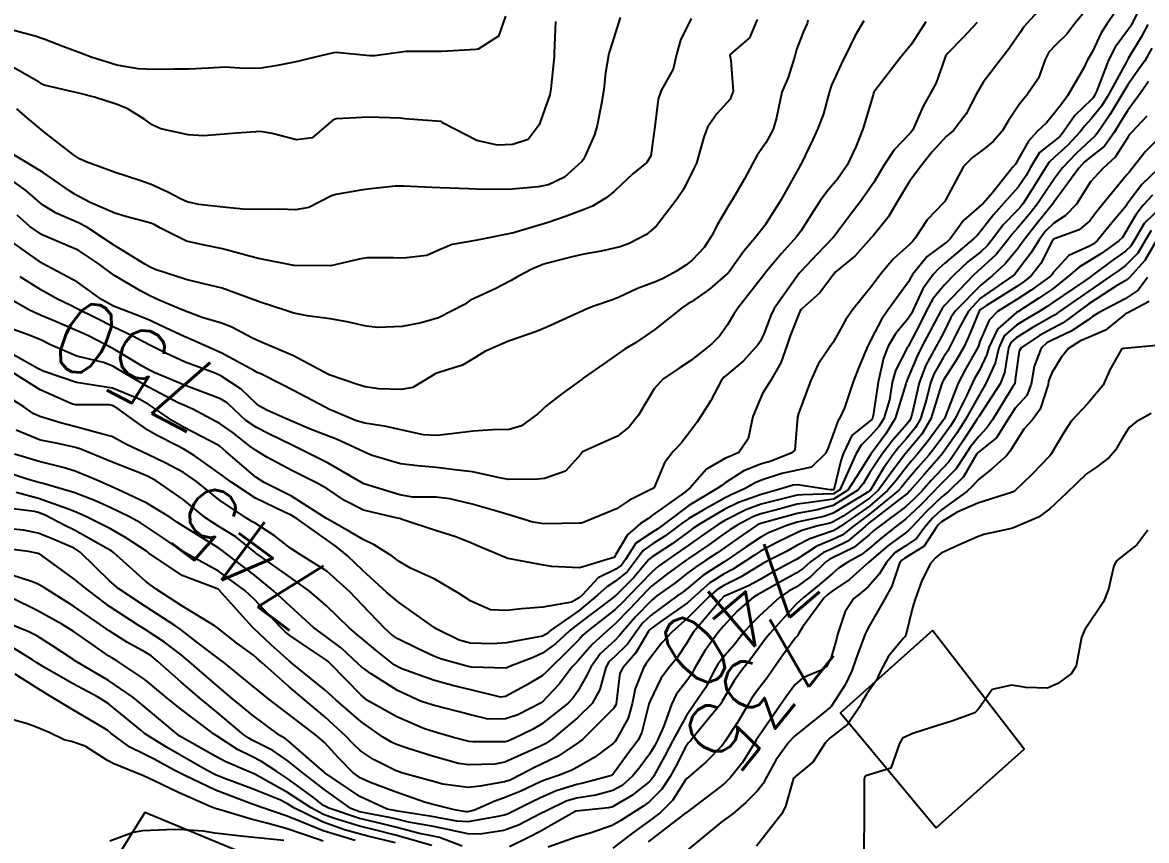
# Model space of a CAD drawing. Header units: metres. Extents: x 318500 to 325275, y 7408834 to 7428799.
# Drawn here: x 323542.6 to 323604.8, y 7420015.6 to 7420060.9 of the extents above; entities that cross this region are included whole.
import ezdxf
from ezdxf.enums import TextEntityAlignment as Align

# ---------------------------------------------------------------- set-up
doc = ezdxf.new("R2010")
doc.units = ezdxf.units.M
doc.header["$MEASUREMENT"] = 0
for name, color, linetype in [('Cotas', 45, 'Continuous'), ('Curvas de Nivel 1m', 11, 'Continuous'), ('Curvas de Nivel 5m', 15, 'Continuous'), ('Edificações', 30, 'Continuous'), ('Vias Primárias', 230, 'Continuous')]:
    doc.layers.add(name, color=color, linetype=linetype)
doc.styles.add('Style-STANDARD', font='STANDARD.shx')

msp = doc.modelspace()

# ---------------------------------------------------------------- linework, layer by layer
at = {"layer": 'Curvas de Nivel 1m', "flags": 128}
for points, elevation in [([(323604.615, 7420062.016), (323604.002, 7420060.778), (323603.945, 7420060.673), (323603.836, 7420060.514), (323603.085, 7420059.527), (323602.72, 7420058.796), (323602.058, 7420057.071), (323601.929, 7420056.808), (323601.877, 7420056.72), (323601.787, 7420056.625), (323600.853, 7420055.744), (323600.227, 7420054.833), (323600.024, 7420054.568), (323599.753, 7420054.357), (323598.908, 7420053.683), (323598.397, 7420052.853), (323598.165, 7420052.416), (323597.719, 7420051.773), (323596.921, 7420050.872), (323596.348, 7420050.232), (323595.687, 7420049.38), (323595.469, 7420049.107), (323595.246, 7420048.897), (323594.397, 7420048.181), (323593.66, 7420047.56), (323593.321, 7420047.257), (323593.008, 7420046.926), (323592.443, 7420046.131), (323591.888, 7420044.937), (323591.806, 7420044.76), (323591.623, 7420044.483), (323590.925, 7420043.636), (323590.519, 7420042.956), (323590.265, 7420042.284), (323589.972, 7420040.964), (323589.697, 7420039.113), (323589.654, 7420038.968), (323589.615, 7420038.903), (323589.548, 7420038.844), (323588.514, 7420038.007), (323588.02, 7420036.993), (323587.904, 7420036.604), (323587.505, 7420035), (323587.307, 7420035.002), (323585.494, 7420035.282), (323585.262, 7420035.255), (323584.52, 7420035.035), (323583.487, 7420034.749), (323582.239, 7420034.306), (323581.479, 7420033.929), (323580.067, 7420033.091), (323579.706, 7420032.857), (323579.464, 7420032.676), (323578.555, 7420032.012), (323577.442, 7420031.293), (323577.351, 7420031.221), (323577.274, 7420031.132), (323576.429, 7420030.136), (323575.44, 7420029.15), (323575.425, 7420029.135), (323575.41, 7420029.12), (323575.272, 7420029.016), (323573.394, 7420027.6), (323572.88, 7420027.188), (323572.103, 7420026.475), (323571.371, 7420025.943), (323570.863, 7420025.719), (323569.602, 7420025.228), (323569.439, 7420025.149), (323569.358, 7420025.125), (323567.444, 7420025.173), (323567.359, 7420025.185), (323567.054, 7420025.265), (323565.72, 7420025.641), (323565.365, 7420025.779), (323564.463, 7420026.205), (323563.374, 7420026.745), (323563.035, 7420026.974), (323562.642, 7420027.321), (323561.399, 7420028.62), (323560.712, 7420029.35), (323559.427, 7420030.498), (323558.004, 7420031.384), (323557.444, 7420031.754), (323556.52, 7420032.473), (323555.457, 7420033.151), (323555.286, 7420033.251), (323554.988, 7420033.427), (323553.475, 7420034.454), (323552.219, 7420035.463), (323551.497, 7420035.963), (323550.516, 7420036.473), (323549.512, 7420036.951), (323548.331, 7420037.518), (323547.812, 7420037.815), (323547.524, 7420037.952), (323546.956, 7420038.106), (323545.529, 7420038.49), (323544.687, 7420038.718), (323543.535, 7420039.06), (323543.176, 7420039.225), (323542.644, 7420039.593), (323541.55, 7420040.294)], 746), ([(323601.298, 7420061.368), (323600.863, 7420060.825), (323600.412, 7420060.251), (323599.822, 7420059.663), (323599.415, 7420059.245), (323599.208, 7420058.846), (323598.842, 7420057.808), (323598.207, 7420056.856), (323598.01, 7420056.634), (323597.782, 7420056.348), (323597.18, 7420055.457), (323596.825, 7420054.874), (323596.342, 7420054.29), (323595.744, 7420053.818), (323595.205, 7420053.431), (323594.699, 7420052.905), (323593.712, 7420051.092), (323593.655, 7420050.976), (323593.604, 7420050.921), (323592.675, 7420049.951), (323592.021, 7420048.937), (323591.861, 7420048.755), (323591.675, 7420048.58), (323590.824, 7420047.791), (323590.122, 7420046.963), (323589.643, 7420046.313), (323588.556, 7420044.986), (323588.171, 7420044.443), (323587.606, 7420043.402), (323587.456, 7420043.148), (323587.34, 7420043.003), (323586.64, 7420041.953), (323586.215, 7420041.014), (323585.552, 7420039.228), (323585.498, 7420039.021), (323585.345, 7420037.2), (323585.146, 7420037.026), (323583.984, 7420036.572), (323583.511, 7420036.432), (323582.521, 7420036.048), (323581.495, 7420035.391), (323581.317, 7420035.248), (323581.051, 7420035.077), (323579.48, 7420034.122), (323578.132, 7420033.12), (323577.758, 7420032.834), (323577.463, 7420032.663), (323576.545, 7420032.048), (323575.972, 7420031.145), (323575.756, 7420030.826), (323575.432, 7420030.605), (323574.463, 7420030.126), (323573.585, 7420029.177), (323573.408, 7420029.007), (323572.987, 7420028.767), (323571.403, 7420028.507), (323570.21, 7420028.413), (323569.401, 7420028.315), (323568.506, 7420028.353), (323567.403, 7420028.825), (323566.727, 7420029.27), (323565.421, 7420030.043), (323564.066, 7420030.668), (323563.436, 7420031.027), (323563.043, 7420031.316), (323562.063, 7420031.947), (323561.449, 7420032.251), (323560.751, 7420032.648), (323559.492, 7420033.37), (323559.46, 7420033.385), (323559.412, 7420033.419), (323557.479, 7420034.641), (323555.962, 7420035.413), (323555.494, 7420035.701), (323553.836, 7420037.125), (323553.519, 7420037.399), (323553.448, 7420037.451), (323551.53, 7420038.455), (323550.883, 7420038.829), (323549.932, 7420039.494), (323549.544, 7420039.741), (323549.035, 7420040.021), (323547.557, 7420040.636), (323546.271, 7420040.831), (323545.561, 7420040.937), (323543.719, 7420041.578), (323543.571, 7420041.642), (323543.434, 7420041.72), (323541.587, 7420042.759)], 748), ([(323569.336, 7420061.245), (323568.944, 7420060.128), (323567.812, 7420059.413), (323567.68, 7420059.394), (323565.81, 7420059.29), (323563.84, 7420059.289), (323563.809, 7420059.286), (323562.099, 7420059.044), (323561.806, 7420059.045), (323559.95, 7420059.226), (323559.808, 7420059.215), (323558.334, 7420058.86), (323557.8, 7420058.73), (323556.696, 7420058.512), (323555.794, 7420058.353), (323554.888, 7420058.339), (323553.794, 7420058.413), (323552.888, 7420058.365), (323551.793, 7420058.308), (323550.965, 7420058.309), (323549.792, 7420058.284), (323548.984, 7420058.321), (323547.795, 7420058.531), (323546.383, 7420058.962), (323545.804, 7420059.183), (323544.812, 7420059.565), (323543.816, 7420059.948), (323543.281, 7420060.126), (323541.824, 7420060.524)], 758), ([(323603.133, 7420061.509), (323602.622, 7420060.798), (323602.324, 7420060.312), (323601.816, 7420059.241), (323601.658, 7420058.967), (323601.553, 7420058.814), (323601.336, 7420058.347), (323600.447, 7420056.83), (323600.173, 7420056.445), (323599.776, 7420055.914), (323599.286, 7420055.326), (323598.775, 7420054.85), (323598.292, 7420054.314), (323597.737, 7420053.328), (323597.563, 7420053.032), (323597.403, 7420052.865), (323596.289, 7420051.455), (323595.794, 7420050.889), (323595.757, 7420050.842), (323595.709, 7420050.797), (323594.688, 7420049.912), (323593.963, 7420048.916), (323593.829, 7420048.767), (323593.676, 7420048.657), (323592.677, 7420047.917), (323591.883, 7420046.938), (323591.795, 7420046.792), (323591.646, 7420046.52), (323590.508, 7420044.957), (323590.15, 7420044.434), (323589.606, 7420043.378), (323589.464, 7420043.11), (323589.39, 7420042.973), (323588.865, 7420041.696), (323588.581, 7420040.985), (323588.098, 7420039.534), (323587.835, 7420038.996), (323587.741, 7420038.803), (323587.539, 7420038.288), (323587.201, 7420037.328), (323587.058, 7420037.005), (323586.274, 7420036.247), (323585.506, 7420036.088), (323584.624, 7420035.912), (323583.497, 7420035.537), (323583.159, 7420035.391), (323582.556, 7420035.059), (323581.823, 7420034.73), (323581.485, 7420034.56), (323580.271, 7420033.881), (323579.473, 7420033.418), (323579.039, 7420033.106), (323578.152, 7420032.427), (323577.453, 7420031.997), (323576.948, 7420031.634), (323576.587, 7420031.139), (323576.093, 7420030.481), (323575.422, 7420029.934), (323574.948, 7420029.627), (323574.417, 7420029.165), (323573.401, 7420028.317), (323571.828, 7420027.203), (323571.586, 7420027.008), (323571.385, 7420026.895), (323569.974, 7420026.631), (323569.379, 7420026.524), (323568.599, 7420026.462), (323567.373, 7420026.513), (323566.77, 7420026.665), (323565.53, 7420027.288), (323565.381, 7420027.379), (323565.123, 7420027.553), (323563.402, 7420028.773), (323562.759, 7420029.32), (323561.428, 7420030.535), (323560.565, 7420031.353), (323559.949, 7420031.867), (323559.448, 7420032.216), (323557.788, 7420033.387), (323557.463, 7420033.596), (323557.092, 7420033.769), (323555.477, 7420034.53), (323554.115, 7420035.441), (323553.497, 7420035.907), (323552.08, 7420036.895), (323551.517, 7420037.251), (323551.084, 7420037.477), (323550.032, 7420038), (323549.528, 7420038.309), (323548.824, 7420038.801), (323547.823, 7420039.526), (323547.542, 7420039.669), (323547.374, 7420039.7), (323545.542, 7420039.716), (323545.345, 7420039.751), (323543.554, 7420040.533), (323541.86, 7420041.606)], 747), ([(323599.002, 7420061.7), (323598.224, 7420060.856), (323598.042, 7420060.653), (323597.832, 7420060.343), (323597.23, 7420059.457), (323596.776, 7420058.876), (323595.797, 7420057.61), (323595.39, 7420056.896), (323594.845, 7420055.833), (323594.133, 7420054.914), (323593.931, 7420054.744), (323593.755, 7420054.591), (323592.954, 7420053.715), (323592.324, 7420052.934), (323592.075, 7420052.588), (323591.722, 7420052.114), (323591.011, 7420050.95), (323590.534, 7420050.121), (323589.682, 7420049.076), (323589.633, 7420049.019), (323589.594, 7420048.971), (323588.684, 7420047.965), (323587.652, 7420047.113), (323587.59, 7420047.061), (323587.545, 7420047.001), (323586.744, 7420045.904), (323585.736, 7420045.019), (323585.682, 7420044.967), (323585.628, 7420044.871), (323585.097, 7420043.538), (323584.934, 7420043.03), (323584.582, 7420042.038), (323584.001, 7420041.044), (323583.563, 7420040.342), (323583.034, 7420039.058), (323582.767, 7420037.826), (323582.252, 7420037.069), (323581.753, 7420036.84), (323581.515, 7420036.749), (323580.452, 7420036.14), (323579.543, 7420035.099), (323579.489, 7420035.049), (323579.242, 7420034.859), (323577.475, 7420033.594), (323577.207, 7420033.398), (323576.81, 7420033.137), (323576.091, 7420032.513), (323575.444, 7420031.422), (323575.343, 7420031.25), (323575.019, 7420031.156), (323573.822, 7420030.786), (323573.432, 7420030.675), (323571.884, 7420030.753), (323571.434, 7420030.826), (323569.473, 7420031.196), (323569.44, 7420031.204), (323569.371, 7420031.231), (323567.996, 7420031.803), (323567.448, 7420032.047), (323566.571, 7420032.393), (323565.455, 7420032.75), (323563.772, 7420033.307), (323563.461, 7420033.404), (323563.345, 7420033.428), (323561.468, 7420033.867), (323560.42, 7420034.411), (323559.485, 7420035.041), (323558.89, 7420035.376), (323557.5, 7420036.071), (323556.107, 7420036.815), (323555.516, 7420037.17), (323555.169, 7420037.425), (323554.24, 7420038.152), (323553.532, 7420038.661), (323552.011, 7420039.465), (323551.543, 7420039.663), (323551.203, 7420039.818), (323549.558, 7420040.691), (323548.14, 7420041.521), (323547.575, 7420041.851), (323547.064, 7420042.049), (323545.583, 7420042.395), (323544.126, 7420043.038), (323543.596, 7420043.313), (323542.893, 7420043.591), (323541.926, 7420043.928)], 749), ([(323575.676, 7420061.162), (323575.241, 7420059.743), (323575.051, 7420059.168), (323574.865, 7420058.099), (323574.777, 7420057.17), (323574.626, 7420056.316), (323574.406, 7420055.174), (323574.263, 7420054.665), (323573.735, 7420053.511), (323573.628, 7420053.285), (323573.558, 7420053.183), (323572.591, 7420052.323), (323571.71, 7420051.898), (323571.141, 7420051.786), (323569.706, 7420051.658), (323569.311, 7420051.638), (323567.706, 7420051.664), (323567.292, 7420051.68), (323565.707, 7420051.728), (323565.262, 7420051.741), (323563.707, 7420051.819), (323563.217, 7420051.815), (323561.705, 7420051.662), (323561.429, 7420051.619), (323559.933, 7420051.366), (323559.699, 7420051.279), (323558.443, 7420050.632), (323557.691, 7420050.511), (323556.829, 7420050.54), (323555.691, 7420050.532), (323554.806, 7420050.548), (323553.692, 7420050.655), (323552.343, 7420050.814), (323551.695, 7420050.959), (323551.335, 7420051.114), (323550.637, 7420051.486), (323549.706, 7420051.92), (323549.081, 7420052.137), (323547.716, 7420052.577), (323546.097, 7420053.174), (323545.727, 7420053.343), (323545.399, 7420053.555), (323543.749, 7420054.844), (323542.853, 7420055.594), (323542.273, 7420056.11)], 756), ([(323589.172, 7420060.98), (323588.675, 7420060.14), (323588.117, 7420058.995), (323588.018, 7420058.786), (323587.8, 7420058.336), (323587.374, 7420057.417), (323587.25, 7420057.005), (323586.947, 7420055.83), (323586.63, 7420055.011), (323586.352, 7420054.413), (323585.732, 7420053.13), (323585.696, 7420053.055), (323585.683, 7420053.021), (323585.631, 7420052.924), (323584.57, 7420051.037), (323583.686, 7420049.638), (323583.234, 7420049.057), (323582.518, 7420048.216), (323581.722, 7420047.079), (323581.649, 7420046.993), (323580.621, 7420046.11), (323579.625, 7420045.41), (323579.429, 7420045.297), (323579.138, 7420045.107), (323577.607, 7420043.879), (323576.523, 7420043.146), (323575.947, 7420042.802), (323575.591, 7420042.555), (323574.778, 7420041.973), (323573.631, 7420041.179), (323573.598, 7420041.151), (323573.569, 7420041.124), (323572.442, 7420040.312), (323571.546, 7420039.615), (323571.338, 7420039.417), (323571.122, 7420039.214), (323570.207, 7420038.55), (323569.531, 7420038.345), (323568.614, 7420038.327), (323567.53, 7420038.256), (323566.345, 7420038.095), (323565.527, 7420038.006), (323564.783, 7420038.042), (323563.53, 7420038.32), (323562.72, 7420038.511), (323561.534, 7420038.695), (323561.025, 7420038.837), (323559.761, 7420039.367), (323559.611, 7420039.439), (323559.542, 7420039.472), (323559.343, 7420039.572), (323557.557, 7420040.512), (323556.983, 7420040.82), (323555.774, 7420041.417), (323555.571, 7420041.508), (323555.388, 7420041.607), (323553.587, 7420042.583), (323551.618, 7420043.451), (323551.6, 7420043.457), (323551.575, 7420043.47), (323550.227, 7420044.111), (323549.609, 7420044.396), (323548.818, 7420044.718), (323547.616, 7420045.166), (323546.953, 7420045.537), (323545.634, 7420046.498), (323543.683, 7420047.546), (323543.65, 7420047.566), (323543.623, 7420047.58), (323541.67, 7420048.954)], 752), ([(323583.261, 7420061.059), (323582.847, 7420060.042), (323581.811, 7420059.151), (323581.771, 7420059.12), (323581.759, 7420059.081), (323581.806, 7420058.789), (323581.94, 7420057.078), (323581.776, 7420056.637), (323581.025, 7420055.83), (323580.521, 7420055.092), (323580.31, 7420054.536), (323579.9, 7420053.098), (323579.848, 7420052.98), (323579.724, 7420052.719), (323579.177, 7420051.639), (323578.834, 7420051.113), (323577.685, 7420049.629), (323577.137, 7420049.138), (323576.185, 7420048.639), (323575.669, 7420048.452), (323574.621, 7420048.215), (323573.663, 7420048.052), (323572.955, 7420047.896), (323571.655, 7420047.561), (323571.391, 7420047.477), (323570.78, 7420047.223), (323570.049, 7420046.829), (323569.64, 7420046.593), (323568.751, 7420046.125), (323567.625, 7420045.626), (323567.389, 7420045.498), (323567.054, 7420045.268), (323565.612, 7420044.534), (323564.664, 7420044.245), (323563.607, 7420044.046), (323562.261, 7420043.985), (323561.607, 7420044.068), (323560.555, 7420044.301), (323559.611, 7420044.473), (323558.351, 7420044.645), (323557.614, 7420044.795), (323557.155, 7420044.937), (323555.69, 7420045.419), (323555.62, 7420045.444), (323555.585, 7420045.457), (323553.631, 7420046.163), (323552.701, 7420046.392), (323551.638, 7420046.651), (323549.93, 7420047.211), (323549.648, 7420047.335), (323549.351, 7420047.504), (323547.665, 7420048.541), (323546.145, 7420049.545), (323545.682, 7420049.796), (323544.447, 7420050.328), (323543.692, 7420050.793), (323543.268, 7420051.159), (323542.741, 7420051.594), (323541.711, 7420052.335)], 754), ([(323572.094, 7420060.948), (323572.027, 7420059.207), (323572.017, 7420058.997), (323571.846, 7420057.209), (323571.777, 7420056.883), (323571.184, 7420055.219), (323570.575, 7420054.4), (323569.743, 7420054.127), (323568.891, 7420054.101), (323567.746, 7420054.352), (323565.92, 7420055.288), (323565.829, 7420055.357), (323565.761, 7420055.4), (323563.986, 7420055.54), (323563.762, 7420055.559), (323563.496, 7420055.59), (323561.763, 7420055.65), (323559.943, 7420055.548), (323559.761, 7420055.485), (323559.632, 7420055.371), (323558.62, 7420054.508), (323557.745, 7420054.395), (323556.412, 7420054.748), (323555.752, 7420054.855), (323554.435, 7420054.754), (323553.749, 7420054.7), (323552.594, 7420054.615), (323551.748, 7420054.662), (323550.241, 7420055.005), (323549.756, 7420055.219), (323549.36, 7420055.506), (323548.372, 7420056.127), (323547.768, 7420056.361), (323546.566, 7420056.748), (323545.774, 7420056.963), (323545.29, 7420057.073), (323543.778, 7420057.408), (323543.668, 7420057.47), (323543.511, 7420057.584), (323541.794, 7420058.554)], 757), ([(323586.079, 7420061.018), (323586.026, 7420060.829), (323585.83, 7420060.386), (323585.451, 7420059.39), (323585.355, 7420059.027), (323584.975, 7420057.85), (323584.633, 7420057.037), (323584.328, 7420055.604), (323584.171, 7420055.044), (323584.048, 7420054.753), (323583.748, 7420054.231), (323583.26, 7420053.535), (323582.998, 7420053.061), (323582.557, 7420052.228), (323581.899, 7420051.077), (323581.697, 7420050.76), (323581.067, 7420049.705), (323580.763, 7420049.089), (323580.338, 7420048.425), (323579.659, 7420047.721), (323579.312, 7420047.448), (323578.789, 7420047.113), (323578.063, 7420046.704), (323577.641, 7420046.526), (323576.632, 7420046.148), (323575.628, 7420045.68), (323575.26, 7420045.529), (323574.225, 7420045.174), (323573.797, 7420044.999), (323573.617, 7420044.917), (323573.114, 7420044.686), (323571.608, 7420044.017), (323571.044, 7420043.777), (323569.6, 7420043.266), (323569.502, 7420043.231), (323568.175, 7420042.667), (323567.585, 7420042.289), (323566.948, 7420041.901), (323565.573, 7420041.481), (323565.433, 7420041.431), (323565.223, 7420041.293), (323564.205, 7420040.659), (323563.559, 7420040.56), (323562.294, 7420040.594), (323561.56, 7420040.698), (323561.073, 7420040.858), (323559.57, 7420041.37), (323557.585, 7420042.415), (323555.859, 7420043.153), (323555.598, 7420043.265), (323555.282, 7420043.425), (323554.176, 7420044.012), (323553.608, 7420044.224), (323552.527, 7420044.545), (323551.614, 7420044.896), (323551.207, 7420045.067), (323550.19, 7420045.491), (323549.624, 7420045.755), (323549.108, 7420046.027), (323547.64, 7420046.886), (323546.764, 7420047.539), (323545.661, 7420048.269), (323544.45, 7420048.787), (323543.673, 7420049.125), (323542.99, 7420049.59), (323542.292, 7420050.207)], 753), ([(323592.607, 7420060.932), (323592.311, 7420060.457), (323591.821, 7420059.697), (323591.484, 7420059.276), (323591.2, 7420058.949), (323589.782, 7420057.108), (323589.73, 7420057.021), (323589.709, 7420056.971), (323589.686, 7420056.879), (323589.124, 7420054.98), (323588.73, 7420054.001), (323588.255, 7420052.992), (323587.722, 7420052.208), (323587.161, 7420051.56), (323586.757, 7420051.01), (323586.341, 7420050.373), (323585.685, 7420049.336), (323585.442, 7420049.024), (323584.604, 7420048.098), (323583.749, 7420047.049), (323583.649, 7420046.922), (323582.193, 7420045.072), (323581.968, 7420044.731), (323581.616, 7420044.132), (323581.177, 7420043.512), (323580.755, 7420043.088), (323580.117, 7420042.57), (323579.586, 7420042.16), (323578.952, 7420041.736), (323578.034, 7420041.123), (323577.565, 7420040.591), (323576.689, 7420039.139), (323576.182, 7420038.495), (323575.528, 7420037.97), (323573.759, 7420037.176), (323573.6, 7420037.098), (323573.517, 7420037.001), (323572.655, 7420036.041), (323571.496, 7420035.626), (323571.119, 7420035.591), (323569.495, 7420035.574), (323569.095, 7420035.637), (323567.501, 7420035.994), (323566.678, 7420036.097), (323565.504, 7420036.241), (323564.473, 7420036.333), (323563.507, 7420036.433), (323561.942, 7420036.905), (323561.516, 7420037.091), (323560.972, 7420037.348), (323559.962, 7420037.801), (323559.526, 7420037.978), (323558.567, 7420038.342), (323557.534, 7420038.78), (323557.106, 7420038.967), (323556.116, 7420039.411), (323555.734, 7420039.608), (323555.545, 7420039.769), (323554.695, 7420040.571), (323553.568, 7420041.313), (323553.249, 7420041.453), (323551.579, 7420042.073), (323550.509, 7420042.564), (323549.593, 7420043.032), (323548.686, 7420043.514), (323547.946, 7420043.867), (323547.605, 7420044.025), (323546.631, 7420044.519), (323545.615, 7420045.035), (323545.263, 7420045.202), (323544.514, 7420045.567), (323543.627, 7420046.066), (323542.444, 7420046.792)], 751), ([(323605.127, 7420059.46), (323604.725, 7420058.771), (323604.355, 7420058.224), (323603.797, 7420057.443), (323603.4, 7420056.786), (323602.804, 7420055.766), (323602.135, 7420054.804), (323601.965, 7420054.599), (323601.754, 7420054.403), (323600.932, 7420053.633), (323600.173, 7420052.833), (323599.724, 7420052.254), (323599.165, 7420051.396), (323598.793, 7420050.849), (323598.319, 7420050.236), (323597.69, 7420049.498), (323597.389, 7420049.159), (323597.166, 7420048.868), (323596.502, 7420048.043), (323595.655, 7420047.254), (323595.458, 7420047.088), (323595.253, 7420046.896), (323593.633, 7420045.203), (323593.505, 7420045.047), (323593.432, 7420044.922), (323592.815, 7420043.725), (323592.38, 7420042.932), (323592.121, 7420042.406), (323591.572, 7420041.096), (323591.529, 7420040.982), (323591.516, 7420040.941), (323591.507, 7420040.879), (323590.903, 7420038.95), (323590.389, 7420038.106), (323589.555, 7420036.969), (323589.542, 7420036.947), (323589.519, 7420036.916), (323588.767, 7420035.715), (323588.286, 7420034.988), (323587.485, 7420034.485), (323586.198, 7420034.297), (323585.482, 7420034.199), (323584.336, 7420033.895), (323583.476, 7420033.673), (323583.025, 7420033.504), (323582.192, 7420033.063), (323581.752, 7420032.781), (323581.463, 7420032.576), (323580.583, 7420031.953), (323579.441, 7420031.18), (323579.394, 7420031.147), (323579.329, 7420031.102), (323578.246, 7420030.3), (323577.418, 7420029.657), (323577.146, 7420029.4), (323576.898, 7420029.135), (323576.173, 7420028.371), (323575.394, 7420027.578), (323574.917, 7420027.157), (323574.123, 7420026.425), (323573.366, 7420025.562), (323573.185, 7420025.36), (323573.026, 7420025.185), (323572.303, 7420024.239), (323571.343, 7420023.21), (323570.01, 7420022.537), (323569.321, 7420022.304), (323568.37, 7420022.294), (323567.323, 7420022.545), (323566.759, 7420022.703), (323565.328, 7420023.07), (323564.618, 7420023.297), (323563.339, 7420023.889), (323561.88, 7420024.804), (323561.358, 7420025.187), (323561.187, 7420025.343), (323560.24, 7420026.229), (323559.375, 7420026.879), (323558.703, 7420027.377), (323557.397, 7420028.547), (323556.478, 7420029.404), (323555.423, 7420030.272), (323553.903, 7420031.443), (323553.636, 7420031.642), (323553.443, 7420031.771), (323552.63, 7420032.276), (323551.455, 7420033.006), (323551.172, 7420033.189), (323550.742, 7420033.481), (323549.471, 7420034.256), (323548.095, 7420034.906), (323547.485, 7420035.176), (323546.694, 7420035.538), (323545.497, 7420036.034), (323544.828, 7420036.232), (323543.505, 7420036.57), (323542.137, 7420036.974)], 744), ([(323604.944, 7420057.623), (323604.348, 7420056.774), (323604.113, 7420056.449), (323603.778, 7420055.986), (323603.306, 7420055.248), (323603.038, 7420054.791), (323602.502, 7420054.046), (323601.74, 7420053.445), (323601.388, 7420053.162), (323601.086, 7420052.82), (323599.711, 7420050.953), (323599.666, 7420050.885), (323599.633, 7420050.841), (323598.766, 7420049.777), (323598.051, 7420048.856), (323597.897, 7420048.637), (323597.672, 7420048.321), (323597.008, 7420047.521), (323596.293, 7420046.88), (323595.645, 7420046.346), (323594.243, 7420044.911), (323593.998, 7420044.541), (323593.613, 7420043.769), (323593.318, 7420043.209), (323593.159, 7420042.924), (323592.606, 7420041.908), (323592.243, 7420040.933), (323591.847, 7420039.231), (323591.763, 7420038.938), (323591.683, 7420038.804), (323591.546, 7420038.641), (323590.755, 7420037.729), (323590.169, 7420036.96), (323589.903, 7420036.576), (323589.505, 7420035.953), (323589.139, 7420035.332), (323588.847, 7420034.98), (323587.481, 7420034.125), (323586.593, 7420033.895), (323585.477, 7420033.697), (323583.596, 7420033.173), (323583.471, 7420033.141), (323583.406, 7420033.115), (323583.289, 7420033.052), (323582.206, 7420032.315), (323581.451, 7420031.787), (323581.031, 7420031.492), (323580.405, 7420031.086), (323579.826, 7420030.702), (323579.429, 7420030.393), (323578.704, 7420029.828), (323577.708, 7420029.126), (323577.407, 7420028.874), (323576.548, 7420027.989), (323575.822, 7420027.146), (323575.626, 7420026.908), (323575.383, 7420026.659), (323574.598, 7420025.935), (323574.047, 7420025.17), (323573.822, 7420024.704), (323573.34, 7420023.842), (323573.06, 7420023.458), (323572.798, 7420023.188), (323571.318, 7420022.021), (323570.816, 7420021.714), (323569.785, 7420021.225), (323569.461, 7420021.076), (323569.307, 7420021.035), (323567.525, 7420021.038), (323567.307, 7420021.061), (323566.447, 7420021.273), (323565.556, 7420021.53), (323565.313, 7420021.605), (323564.842, 7420021.767), (323563.317, 7420022.427), (323561.685, 7420023.335), (323561.334, 7420023.619), (323559.637, 7420025.366), (323559.495, 7420025.501), (323559.362, 7420025.601), (323558.697, 7420026.047), (323557.375, 7420026.936), (323557.124, 7420027.14), (323556.863, 7420027.398), (323555.403, 7420028.951), (323554.896, 7420029.428), (323553.426, 7420030.5), (323551.654, 7420031.468), (323551.441, 7420031.595), (323550.326, 7420032.364), (323549.455, 7420032.954), (323549.116, 7420033.164), (323548.46, 7420033.515), (323547.467, 7420033.998), (323546.626, 7420034.386), (323545.479, 7420034.834), (323543.722, 7420035.341), (323543.487, 7420035.403), (323542.835, 7420035.59), (323541.496, 7420036.033)], 743), ([(323604.843, 7420055.7), (323603.983, 7420054.778), (323603.872, 7420054.666), (323603.755, 7420054.47), (323603.093, 7420053.436), (323602.414, 7420052.8), (323601.722, 7420052.06), (323600.95, 7420050.821), (323600.338, 7420050.193), (323599.694, 7420049.77), (323599.212, 7420049.319), (323598.882, 7420048.848), (323598.417, 7420048.104), (323597.653, 7420047.089), (323597.547, 7420046.966), (323597.421, 7420046.863), (323595.637, 7420045.611), (323594.969, 7420044.9), (323594.489, 7420044.035), (323593.94, 7420042.915), (323593.815, 7420042.698), (323593.591, 7420042.341), (323593.067, 7420041.435), (323592.87, 7420040.927), (323592.65, 7420040.018), (323592.319, 7420038.932), (323592.032, 7420038.445), (323591.534, 7420037.852), (323591.113, 7420037.36), (323590.79, 7420036.951), (323590.265, 7420036.202), (323589.515, 7420034.97), (323589.49, 7420034.946), (323589.395, 7420034.877), (323587.477, 7420033.703), (323586.964, 7420033.516), (323585.472, 7420033.207), (323584.9, 7420033.029), (323583.892, 7420032.615), (323583.46, 7420032.381), (323582.659, 7420031.85), (323581.538, 7420031.069), (323581.479, 7420031.03), (323581.439, 7420031.01), (323580.258, 7420030.257), (323579.417, 7420029.56), (323579.165, 7420029.352), (323578.822, 7420029.109), (323577.399, 7420028.055), (323576.923, 7420027.607), (323576.562, 7420027.138), (323576.076, 7420026.447), (323575.369, 7420025.749), (323575.054, 7420025.465), (323574.877, 7420025.157), (323574.559, 7420023.944), (323574.132, 7420023.168), (323573.322, 7420022.362), (323571.939, 7420021.201), (323571.57, 7420020.942), (323571.304, 7420020.808), (323570.203, 7420020.314), (323569.29, 7420019.916), (323568.731, 7420019.796), (323567.288, 7420019.765), (323566.717, 7420019.84), (323565.294, 7420020.236), (323563.931, 7420020.666), (323563.296, 7420020.891), (323563.008, 7420021.025), (323562.52, 7420021.322), (323561.312, 7420022.16), (323559.929, 7420023.361), (323559.338, 7420023.898), (323557.504, 7420025.389), (323557.361, 7420025.507), (323556.366, 7420026.401), (323555.379, 7420027.339), (323555.336, 7420027.377), (323555.287, 7420027.421), (323554.308, 7420028.525), (323553.475, 7420029.449), (323553.411, 7420029.498), (323553.321, 7420029.541), (323551.422, 7420030.261), (323549.579, 7420031.498), (323549.497, 7420031.556), (323549.441, 7420031.598), (323548.291, 7420032.36), (323547.453, 7420032.834), (323546.05, 7420033.544), (323545.464, 7420033.803), (323545.067, 7420033.955), (323543.474, 7420034.526), (323542.228, 7420034.849)], 742), ([(323605.781, 7420054.76), (323604.78, 7420053.734), (323604.018, 7420052.777), (323603.889, 7420052.618), (323603.726, 7420052.426), (323602.385, 7420050.8), (323602.085, 7420050.423), (323601.696, 7420049.902), (323601.104, 7420049.403), (323599.681, 7420048.878), (323599.658, 7420048.863), (323599.645, 7420048.84), (323598.972, 7420047.535), (323598.433, 7420046.852), (323597.999, 7420046.503), (323597.644, 7420046.27), (323595.957, 7420045.209), (323595.631, 7420044.988), (323595.553, 7420044.891), (323594.995, 7420043.513), (323594.709, 7420042.903), (323594.302, 7420042.197), (323593.572, 7420041.055), (323593.521, 7420040.971), (323593.502, 7420040.921), (323593.479, 7420040.831), (323592.875, 7420038.927), (323592.383, 7420038.086), (323591.522, 7420037.05), (323591.47, 7420036.992), (323591.432, 7420036.941), (323590.611, 7420035.845), (323589.959, 7420034.963), (323589.486, 7420034.53), (323588.028, 7420033.544), (323587.472, 7420033.22), (323587.316, 7420033.157), (323586.617, 7420033.009), (323585.745, 7420032.738), (323585.464, 7420032.618), (323584.394, 7420032.098), (323583.448, 7420031.602), (323583.111, 7420031.388), (323582.638, 7420031.058), (323581.904, 7420030.594), (323581.429, 7420030.343), (323580.649, 7420029.854), (323579.798, 7420029.094), (323579.406, 7420028.739), (323578.067, 7420027.79), (323577.392, 7420027.313), (323577.296, 7420027.226), (323577.232, 7420027.132), (323576.545, 7420025.966), (323575.83, 7420025.145), (323575.662, 7420024.84), (323575.454, 7420023.149), (323575.426, 7420023.052), (323575.328, 7420022.901), (323573.59, 7420021.176), (323573.436, 7420021.051), (323573.307, 7420020.96), (323572.244, 7420020.247), (323571.289, 7420019.782), (323570.899, 7420019.601), (323570.194, 7420019.221), (323569.588, 7420018.914), (323569.274, 7420018.818), (323567.933, 7420018.588), (323567.269, 7420018.511), (323565.855, 7420018.698), (323565.273, 7420018.852), (323563.638, 7420019.306), (323563.281, 7420019.437), (323562.017, 7420020.059), (323561.292, 7420020.547), (323560.885, 7420020.935), (323560.485, 7420021.352), (323559.316, 7420022.431), (323558.182, 7420023.381), (323557.34, 7420024.088), (323555.846, 7420025.413), (323555.591, 7420025.645), (323555.364, 7420025.833), (323554.447, 7420026.51), (323553.379, 7420027.363), (323553.255, 7420027.451), (323551.397, 7420028.579), (323549.983, 7420029.491), (323549.416, 7420029.928), (323547.623, 7420031.527), (323547.518, 7420031.606), (323547.441, 7420031.649), (323547.186, 7420031.789), (323545.452, 7420032.76), (323544.928, 7420033.031), (323543.868, 7420033.574), (323543.463, 7420033.749), (323543.249, 7420033.798), (323541.466, 7420034.029)], 741), ([(323605.157, 7420051.324), (323604.646, 7420050.771), (323604.238, 7420050.238), (323603.688, 7420049.293), (323603.496, 7420048.97), (323603.295, 7420048.786), (323602.36, 7420048.109), (323601.663, 7420047.683), (323601.121, 7420047.355), (323600.5, 7420046.827), (323599.643, 7420046.142), (323598.87, 7420045.616), (323597.698, 7420044.859), (323597.655, 7420044.834), (323597.629, 7420044.818), (323596.583, 7420043.908), (323596.098, 7420042.883), (323595.983, 7420042.496), (323595.581, 7420041.634), (323595.31, 7420041.158), (323595.176, 7420040.896), (323594.862, 7420040.199), (323594.205, 7420038.91), (323593.951, 7420038.507), (323593.535, 7420037.912), (323593.112, 7420037.338), (323592.775, 7420036.927), (323592.189, 7420036.254), (323591.498, 7420035.447), (323591.275, 7420035.162), (323591.078, 7420034.946), (323589.477, 7420033.65), (323588.609, 7420032.983), (323587.964, 7420032.491), (323587.459, 7420032.248), (323586.575, 7420031.887), (323585.442, 7420031.143), (323585.367, 7420031.095), (323585.226, 7420031.023), (323584.066, 7420030.405), (323583.425, 7420030.027), (323582.794, 7420029.682), (323581.41, 7420029.087), (323581.247, 7420028.911), (323579.73, 7420027.095), (323579.589, 7420026.895), (323579.382, 7420026.546), (323578.808, 7420025.668), (323578.352, 7420025.115), (323577.931, 7420024.542), (323577.333, 7420023.308), (323577.286, 7420023.175), (323577.273, 7420023.131), (323576.883, 7420021.565), (323576.677, 7420021.136), (323576.091, 7420020.349), (323575.281, 7420019.233), (323575.24, 7420019.191), (323575.137, 7420019.152), (323573.683, 7420018.765), (323573.272, 7420018.671), (323572.136, 7420018.328), (323571.261, 7420017.945), (323570.769, 7420017.703), (323569.809, 7420017.224), (323569.441, 7420017.035), (323569.247, 7420016.969), (323568.904, 7420016.893), (323567.243, 7420016.609), (323566.625, 7420016.65), (323565.246, 7420016.896), (323563.367, 7420017.19), (323563.249, 7420017.217), (323563.172, 7420017.234), (323562.783, 7420017.317), (323561.26, 7420018.006), (323559.319, 7420019.33), (323559.28, 7420019.361), (323557.297, 7420021.102), (323557.127, 7420021.222), (323556.837, 7420021.397), (323555.316, 7420022.517), (323554.185, 7420023.437), (323553.341, 7420024.159), (323551.823, 7420025.465), (323551.364, 7420025.852), (323550.44, 7420026.554), (323549.378, 7420027.267), (323549.233, 7420027.356), (323548.985, 7420027.506), (323547.395, 7420028.545), (323546.076, 7420029.543), (323545.418, 7420030.074), (323543.647, 7420031.367), (323543.438, 7420031.474), (323542.913, 7420031.588), (323541.587, 7420031.753)], 739), ([(323605.71, 7420050.731), (323604.704, 7420049.761), (323604.123, 7420048.776), (323603.957, 7420048.496), (323603.672, 7420048.226), (323602.83, 7420047.625), (323601.746, 7420046.809), (323601.649, 7420046.737), (323601.405, 7420046.571), (323599.635, 7420045.368), (323599.32, 7420045.157), (323598.829, 7420044.848), (323598.075, 7420044.404), (323597.619, 7420044.125), (323596.946, 7420043.534), (323596.657, 7420042.874), (323596.445, 7420042.019), (323595.931, 7420040.885), (323595.564, 7420040.25), (323594.802, 7420038.901), (323594.315, 7420038.132), (323593.521, 7420037.014), (323593.483, 7420036.958), (323593.449, 7420036.921), (323592.549, 7420035.885), (323591.72, 7420034.938), (323591.609, 7420034.819), (323591.488, 7420034.715), (323590.448, 7420033.924), (323589.472, 7420033.171), (323589.241, 7420032.973), (323588.281, 7420032.164), (323587.451, 7420031.746), (323586.93, 7420031.523), (323586.219, 7420031.012), (323585.805, 7420030.643), (323585.43, 7420030.384), (323584.556, 7420029.9), (323583.413, 7420029.249), (323583.282, 7420029.181), (323583.059, 7420029.054), (323582.171, 7420028.293), (323581.394, 7420027.447), (323581.084, 7420027.075), (323580.371, 7420026.089), (323579.803, 7420025.093), (323579.644, 7420024.807), (323579.35, 7420024.408), (323578.781, 7420023.665), (323578.513, 7420023.112), (323578.069, 7420021.871), (323577.74, 7420021.124), (323577.591, 7420020.841), (323577.298, 7420020.363), (323576.778, 7420019.645), (323576.363, 7420019.139), (323575.792, 7420018.625), (323575.268, 7420018.341), (323574.337, 7420018.091), (323573.261, 7420017.918), (323572.692, 7420017.755), (323571.553, 7420017.205), (323571.248, 7420017.041), (323570.051, 7420016.413), (323569.239, 7420016.132), (323567.917, 7420015.93), (323567.237, 7420015.943), (323566.139, 7420016.177), (323565.241, 7420016.362), (323563.953, 7420016.592), (323563.245, 7420016.766), (323562.794, 7420016.868), (323561.247, 7420017.167), (323560.764, 7420017.347), (323559.266, 7420018.414), (323558.022, 7420019.383), (323557.286, 7420019.971), (323556.444, 7420020.555), (323555.297, 7420021.138), (323555.111, 7420021.235), (323554.837, 7420021.427), (323553.319, 7420022.695), (323552.396, 7420023.459), (323551.344, 7420024.371), (323550.082, 7420025.489), (323549.683, 7420025.815), (323549.365, 7420026.013), (323548.398, 7420026.543), (323547.377, 7420027.182), (323546.874, 7420027.535), (323545.395, 7420028.561), (323543.802, 7420029.574), (323543.413, 7420029.787), (323543.075, 7420029.925), (323541.423, 7420030.449)], 738), ([(323605.089, 7420049.366), (323604.736, 7420048.769), (323604.338, 7420048.106), (323603.66, 7420047.433), (323603.286, 7420047.155), (323602.778, 7420046.793), (323601.642, 7420046.012), (323599.959, 7420044.835), (323599.767, 7420044.699), (323599.627, 7420044.621), (323598.495, 7420043.973), (323597.608, 7420043.426), (323597.309, 7420043.16), (323597.19, 7420042.866), (323596.961, 7420041.488), (323596.715, 7420040.873), (323595.552, 7420039.083), (323595.427, 7420038.892), (323594.683, 7420037.753), (323594.131, 7420036.911), (323593.874, 7420036.555), (323593.509, 7420036.156), (323592.908, 7420035.517), (323592.385, 7420034.931), (323591.947, 7420034.474), (323591.481, 7420034.062), (323590.017, 7420032.962), (323589.707, 7420032.726), (323589.463, 7420032.499), (323588.622, 7420031.813), (323587.444, 7420031.236), (323587.281, 7420031.163), (323587.072, 7420031.004), (323586.236, 7420030.2), (323585.419, 7420029.613), (323585.042, 7420029.399), (323584.504, 7420029.034), (323583.4, 7420028.026), (323582.911, 7420027.538), (323582.495, 7420027.059), (323582.012, 7420026.432), (323581.369, 7420025.696), (323581.095, 7420025.343), (323580.945, 7420025.076), (323580.406, 7420024.022), (323579.76, 7420023.094), (323579.324, 7420022.458), (323578.59, 7420021.111), (323578.155, 7420020.26), (323577.524, 7420019.126), (323577.424, 7420018.982), (323577.275, 7420018.828), (323576.332, 7420018.072), (323575.254, 7420017.437), (323575.031, 7420017.376), (323573.25, 7420017.206), (323573.228, 7420017.202), (323573.19, 7420017.181), (323571.239, 7420016.075), (323570.675, 7420015.777), (323569.545, 7420015.227)], 737), ([(323605.35, 7420048.763), (323604.726, 7420047.707), (323603.896, 7420046.778), (323603.768, 7420046.659), (323603.648, 7420046.577), (323603.162, 7420046.304), (323601.635, 7420045.304), (323600.98, 7420044.82), (323600.205, 7420044.248), (323599.616, 7420043.932), (323598.906, 7420043.552), (323597.893, 7420042.857), (323597.773, 7420042.683), (323597.576, 7420041.248), (323597.533, 7420040.898), (323597.521, 7420040.861), (323597.432, 7420040.725), (323596.295, 7420038.879), (323595.988, 7420038.438), (323595.536, 7420037.961), (323595.055, 7420037.369), (323594.769, 7420036.901), (323594.269, 7420036.148), (323593.497, 7420035.375), (323593.268, 7420035.148), (323593.064, 7420034.924), (323592.284, 7420034.13), (323591.474, 7420033.375), (323590.935, 7420032.948), (323590.11, 7420032.311), (323589.451, 7420031.728), (323589.019, 7420031.404), (323588.29, 7420030.987), (323587.771, 7420030.659), (323587.431, 7420030.368), (323586.692, 7420029.73), (323585.807, 7420029.014), (323585.406, 7420028.651), (323583.962, 7420027.041), (323583.705, 7420026.725), (323583.378, 7420026.262), (323582.865, 7420025.558), (323582.46, 7420025.059), (323581.992, 7420024.422), (323581.333, 7420023.297), (323581.252, 7420023.151), (323581.202, 7420023.072), (323580.607, 7420022.364), (323579.579, 7420021.096), (323579.448, 7420020.958), (323579.305, 7420020.75), (323578.737, 7420019.66), (323578.449, 7420019.112), (323577.979, 7420018.41), (323577.258, 7420017.693), (323576.936, 7420017.452), (323576.44, 7420017.138), (323575.718, 7420016.673), (323575.242, 7420016.398), (323574.065, 7420015.994), (323573.236, 7420015.76), (323571.69, 7420015.203)], 736), ([(323604.969, 7420045.434), (323603.76, 7420044.779), (323603.66, 7420044.749), (323603.629, 7420044.718), (323602.561, 7420043.851), (323601.609, 7420043.43), (323601.177, 7420043.246), (323600.512, 7420042.826), (323600.103, 7420042.321), (323599.58, 7420041.474), (323599.405, 7420041.01), (323599.372, 7420040.842), (323598.933, 7420039.47), (323598.489, 7420038.851), (323598.04, 7420038.358), (323597.53, 7420037.559), (323597.259, 7420037.129), (323597.062, 7420036.867), (323596.249, 7420036.139), (323595.5, 7420035.561), (323595.189, 7420035.2), (323594.881, 7420034.899), (323593.48, 7420033.883), (323592.969, 7420033.431), (323592.559, 7420032.929), (323592.084, 7420032.311), (323591.454, 7420031.876), (323590.892, 7420031.505), (323590.402, 7420030.956), (323590.038, 7420030.354), (323589.42, 7420029.622), (323589.055, 7420029.336), (323588.613, 7420028.978), (323588.131, 7420028.254), (323587.718, 7420026.987), (323587.65, 7420026.723), (323587.371, 7420025.705), (323587.128, 7420025.229), (323586.766, 7420024.999), (323585.788, 7420024.578), (323585.348, 7420024.197), (323584.857, 7420023.507), (323584.525, 7420023.032), (323583.312, 7420021.294), (323583.218, 7420021.144), (323583.165, 7420021.051), (323582.451, 7420019.9), (323581.789, 7420019.065), (323581.534, 7420018.809), (323581.273, 7420018.588), (323580.416, 7420017.929), (323579.332, 7420017.099), (323579.249, 7420017.044), (323579.001, 7420016.858), (323577.234, 7420015.507)], 734), ([(323605.379, 7420042.986), (323603.601, 7420042.834), (323603.553, 7420042.829), (323603.433, 7420042.783), (323602.77, 7420041.604), (323602.426, 7420040.797), (323601.56, 7420039.772), (323600.679, 7420038.823), (323600.228, 7420038.142), (323599.522, 7420036.957), (323599.474, 7420036.887), (323599.441, 7420036.841), (323598.486, 7420035.87), (323597.491, 7420034.907), (323597.463, 7420034.888), (323597.405, 7420034.861), (323595.484, 7420034.253), (323594.336, 7420033.765), (323593.473, 7420033.22), (323593.312, 7420033.081), (323593.198, 7420032.923), (323592.513, 7420031.87), (323591.444, 7420031.208), (323591.274, 7420031.111), (323591.155, 7420030.944), (323590.716, 7420029.656), (323590.344, 7420028.956), (323589.394, 7420027.321), (323589.279, 7420027.083), (323589.231, 7420026.972), (323588.727, 7420025.619), (323588.503, 7420024.979), (323588.135, 7420024.195), (323587.362, 7420022.99), (323587.348, 7420022.971), (323587.33, 7420022.955), (323587.132, 7420022.797), (323585.313, 7420021.332), (323585.023, 7420021.024), (323584.298, 7420020.032), (323583.758, 7420019.043), (323583.594, 7420018.726), (323583.269, 7420018.303), (323582.639, 7420017.676), (323581.931, 7420017.063), (323581.539, 7420016.775), (323581.245, 7420016.57), (323579.466, 7420015.096)], 733), ([(323605.086, 7420039.233), (323604.246, 7420038.773), (323603.862, 7420038.46), (323603.537, 7420037.933), (323603.112, 7420037.2), (323602.759, 7420036.791), (323602.052, 7420036.262), (323601.506, 7420035.881), (323600.958, 7420035.359), (323600.417, 7420034.826), (323599.481, 7420033.952), (323598.837, 7420033.486), (323597.47, 7420032.899), (323597.341, 7420032.862), (323595.818, 7420032.531), (323595.463, 7420032.395), (323594.424, 7420031.937), (323593.448, 7420031.486), (323593.14, 7420031.227), (323592.872, 7420030.926), (323592.378, 7420029.978), (323592.015, 7420028.934), (323591.874, 7420028.467), (323591.498, 7420026.939), (323591.461, 7420026.867), (323591.388, 7420026.794), (323590.532, 7420025.793), (323590.098, 7420024.959), (323589.865, 7420024.45), (323589.341, 7420023.692), (323589.063, 7420023.244), (323588.928, 7420022.974), (323588.282, 7420022.019), (323587.313, 7420021.258), (323587.053, 7420020.994), (323586.367, 7420019.931), (323585.28, 7420019.02), (323584.834, 7420017.449), (323584.61, 7420017.03), (323583.232, 7420015.263)], 732), ([(323604.908, 7420032.766), (323604.284, 7420031.945), (323603.448, 7420031.293), (323603.165, 7420031.064), (323603.012, 7420030.786), (323602.721, 7420029.49), (323602.436, 7420028.795), (323601.394, 7420027.224), (323601.22, 7420026.813), (323600.926, 7420025.257), (323600.664, 7420024.82), (323599.915, 7420024.268), (323599.348, 7420024.01), (323598.151, 7420024.049), (323597.35, 7420024.187), (323596.283, 7420023.939), (323595.533, 7420022.887), (323595.328, 7420022.64), (323594.041, 7420022.185), (323593.32, 7420021.956), (323591.89, 7420021.505), (323591.313, 7420021.248), (323591.155, 7420020.942), (323590.664, 7420019.574), (323589.283, 7420019.148), (323589.203, 7420019.049), (323589.186, 7420018.971), (323589.195, 7420017.027), (323589.195, 7420016.971), (323589.166, 7420015.035)], 731), ([(323566.92, 7420015.265), (323565.681, 7420015.73), (323565.235, 7420015.834), (323564.565, 7420015.968), (323563.24, 7420016.32), (323562.428, 7420016.512), (323561.242, 7420016.791), (323559.538, 7420017.366), (323559.252, 7420017.514), (323558.688, 7420017.946), (323557.274, 7420018.99), (323556.671, 7420019.399), (323555.817, 7420019.944), (323555.288, 7420020.217), (323554.48, 7420020.62), (323553.299, 7420021.383), (323553.205, 7420021.451), (323551.321, 7420022.866), (323550.577, 7420023.481), (323549.345, 7420024.483), (323547.804, 7420025.523), (323547.519, 7420025.685), (323547.363, 7420025.783), (323546.537, 7420026.37), (323545.376, 7420027.175), (323545.15, 7420027.325), (323544.755, 7420027.559), (323543.391, 7420028.313), (323542.002, 7420029)], 737), ([(323565.239, 7420015.298), (323563.236, 7420015.872), (323562.065, 7420016.16), (323561.235, 7420016.366), (323559.8, 7420016.804), (323559.245, 7420017.01), (323558.559, 7420017.377), (323557.263, 7420018.237), (323555.455, 7420019.24), (323555.278, 7420019.314), (323555.001, 7420019.424), (323553.796, 7420019.953), (323553.288, 7420020.223), (323551.55, 7420021.214), (323551.299, 7420021.359), (323551.227, 7420021.399), (323551.124, 7420021.473), (323549.323, 7420023.001), (323548.695, 7420023.51), (323547.344, 7420024.445), (323545.462, 7420025.549), (323545.361, 7420025.612), (323544.189, 7420026.388), (323543.373, 7420026.906), (323542.926, 7420027.137), (323541.745, 7420027.605)], 736), ([(323560.999, 7420015.568), (323559.231, 7420016.109), (323558.014, 7420016.607), (323557.243, 7420016.923), (323555.784, 7420017.412), (323555.253, 7420017.606), (323554.97, 7420017.709), (323553.264, 7420018.368), (323551.577, 7420019.166), (323551.278, 7420019.318), (323550.979, 7420019.475), (323549.877, 7420020.082), (323549.289, 7420020.368), (323548.527, 7420020.746), (323547.476, 7420021.527), (323547.302, 7420021.668), (323546.967, 7420021.871), (323545.319, 7420022.842), (323544.119, 7420023.568), (323543.337, 7420024.057), (323542.166, 7420024.779)], 734), ([(323559.222, 7420015.536), (323558.973, 7420015.623), (323557.233, 7420016.225), (323556.103, 7420016.541), (323555.24, 7420016.75), (323553.393, 7420017.303), (323553.248, 7420017.35), (323552.968, 7420017.453), (323551.261, 7420018.215), (323549.878, 7420018.883), (323549.275, 7420019.158), (323548.419, 7420019.513), (323547.598, 7420019.84), (323547.285, 7420020.003), (323546.044, 7420020.791), (323545.295, 7420021.065), (323544.895, 7420021.155), (323544.017, 7420021.569), (323543.304, 7420021.876), (323542.859, 7420022.035), (323541.313, 7420022.452)], 733), ([(323557.046, 7420015.569), (323555.225, 7420015.759), (323554.854, 7420015.797), (323553.228, 7420015.981), (323552.604, 7420016.081), (323551.231, 7420016.179), (323550.555, 7420016.155), (323549.229, 7420016.112), (323548.712, 7420016.023), (323547.419, 7420015.527)], 732)]:
    msp.add_lwpolyline(points, dxfattribs=dict(at, elevation=elevation))
at = {"layer": 'Curvas de Nivel 5m', "flags": 128}
for points, elevation in [([(323579.61, 7420061.103), (323579.016, 7420059.918), (323578.794, 7420059.115), (323578.612, 7420058.304), (323577.953, 7420057.127), (323577.775, 7420056.644), (323577.605, 7420055.132), (323577.378, 7420053.493), (323577.162, 7420053.139), (323576.374, 7420052.496), (323575.711, 7420051.872), (323575.348, 7420051.521), (323574.897, 7420051.168), (323574.154, 7420050.717), (323573.693, 7420050.526), (323572.642, 7420050.148), (323571.686, 7420049.804), (323569.764, 7420049.239), (323569.696, 7420049.223), (323569.68, 7420049.216), (323568.042, 7420048.888), (323567.673, 7420048.821), (323566.366, 7420048.583), (323565.665, 7420048.292), (323564.97, 7420047.987), (323563.658, 7420047.833), (323563.119, 7420047.857), (323561.658, 7420047.858), (323561.228, 7420047.775), (323559.651, 7420047.405), (323559.615, 7420047.406), (323557.651, 7420047.426), (323557.613, 7420047.428), (323555.656, 7420047.817), (323555.144, 7420047.942), (323553.664, 7420048.358), (323552.564, 7420048.563), (323551.67, 7420048.781), (323550.217, 7420049.492), (323549.878, 7420049.693), (323549.683, 7420049.775), (323548.304, 7420050.139), (323547.688, 7420050.334), (323546.322, 7420050.915), (323545.697, 7420051.242), (323545.498, 7420051.353), (323545.183, 7420051.558), (323543.715, 7420052.579), (323542, 7420053.606)], 755), ([(323595.447, 7420060.896), (323594.669, 7420060.066), (323593.814, 7420059.171), (323593.702, 7420059.031), (323593.65, 7420058.922), (323593.18, 7420057.543), (323592.855, 7420056.929), (323592.458, 7420056.255), (323591.89, 7420054.939), (323591.838, 7420054.86), (323591.758, 7420054.779), (323590.857, 7420053.84), (323590.283, 7420052.962), (323589.72, 7420052.016), (323588.989, 7420050.981), (323588.431, 7420050.258), (323587.684, 7420049.243), (323587.582, 7420049.1), (323587.501, 7420049.002), (323586.603, 7420048.074), (323585.651, 7420047.063), (323585.63, 7420047.041), (323585.615, 7420047.021), (323585.525, 7420046.899), (323584.214, 7420045.041), (323584.013, 7420044.655), (323583.608, 7420043.588), (323583.439, 7420043.216), (323583.329, 7420043.054), (323582.502, 7420042.15), (323581.574, 7420041.357), (323581.418, 7420041.235), (323581.291, 7420041.083), (323580.697, 7420039.95), (323580.173, 7420039.094), (323579.92, 7420038.72), (323579.537, 7420038.212), (323579.05, 7420037.585), (323578.612, 7420037.114), (323578.14, 7420036.491), (323577.564, 7420035.129), (323577.489, 7420035.065), (323576.199, 7420034.427), (323575.478, 7420033.946), (323573.587, 7420033.178), (323573.491, 7420033.158), (323573.47, 7420033.153), (323573.441, 7420033.152), (323571.459, 7420033.109), (323570.844, 7420033.216), (323569.466, 7420033.639), (323568.9, 7420033.807), (323567.474, 7420034.206), (323566.249, 7420034.508), (323565.48, 7420034.591), (323564.182, 7420034.6), (323563.481, 7420034.725), (323561.49, 7420035.34), (323559.507, 7420036.479), (323557.701, 7420037.388), (323557.521, 7420037.476), (323556.219, 7420038.101), (323555.53, 7420038.453), (323554.955, 7420038.849), (323554.318, 7420039.438), (323553.921, 7420039.82), (323553.549, 7420040.045), (323552.626, 7420040.387), (323551.56, 7420040.794), (323549.879, 7420041.495), (323549.572, 7420041.64), (323549.245, 7420041.835), (323547.589, 7420042.829), (323546.193, 7420043.544), (323545.603, 7420043.808), (323544.379, 7420044.339), (323543.611, 7420044.657), (323542.969, 7420044.945), (323541.844, 7420045.607)], 750), ([(323604.905, 7420060.769), (323604.531, 7420060.071), (323603.812, 7420058.887), (323603.769, 7420058.822), (323603.749, 7420058.781), (323603.697, 7420058.67), (323602.671, 7420056.797), (323602.335, 7420056.248), (323601.771, 7420055.556), (323601.412, 7420055.168), (323601.127, 7420054.819), (323600.478, 7420054.1), (323599.739, 7420053.432), (323599.432, 7420053.145), (323599.224, 7420052.845), (323598.665, 7420051.906), (323597.989, 7420050.857), (323597.87, 7420050.696), (323597.705, 7420050.518), (323596.888, 7420049.676), (323596.299, 7420048.881), (323596.027, 7420048.533), (323595.67, 7420048.211), (323594.939, 7420047.623), (323594.181, 7420046.912), (323593.644, 7420046.362), (323592.99, 7420045.573), (323592.642, 7420044.93), (323592.309, 7420044.244), (323591.619, 7420042.94), (323591.599, 7420042.899), (323590.928, 7420041.602), (323590.747, 7420040.952), (323590.586, 7420039.98), (323590.278, 7420038.959), (323590.002, 7420038.504), (323589.535, 7420037.992), (323589.032, 7420037.472), (323588.731, 7420036.982), (323588.356, 7420036.139), (323587.843, 7420034.995), (323587.488, 7420034.778), (323585.778, 7420034.726), (323585.487, 7420034.701), (323585.046, 7420034.587), (323583.482, 7420034.201), (323582.638, 7420033.899), (323581.472, 7420033.306), (323581.102, 7420033.076), (323580.141, 7420032.408), (323579.452, 7420031.919), (323578.973, 7420031.582), (323578.295, 7420031.117), (323577.793, 7420030.767), (323577.43, 7420030.445), (323576.787, 7420029.769), (323576.178, 7420029.142), (323575.8, 7420028.752), (323575.402, 7420028.375), (323573.866, 7420027.173), (323573.614, 7420026.95), (323573.383, 7420026.698), (323572.634, 7420025.928), (323571.875, 7420025.202), (323571.626, 7420024.936), (323571.352, 7420024.697), (323570.417, 7420024.146), (323569.335, 7420023.543), (323569.057, 7420023.512), (323567.34, 7420023.934), (323566.473, 7420024.144), (323565.347, 7420024.451), (323563.578, 7420025.086), (323563.358, 7420025.187), (323563.167, 7420025.313), (323562.149, 7420026.11), (323561.374, 7420026.754), (323561.053, 7420027.021), (323560.673, 7420027.351), (323559.398, 7420028.597), (323558.481, 7420029.379), (323557.421, 7420030.134), (323555.604, 7420031.418), (323555.51, 7420031.488), (323555.441, 7420031.547), (323554.401, 7420032.387), (323553.455, 7420032.966), (323552.718, 7420033.457), (323551.475, 7420034.459), (323549.986, 7420035.493), (323549.494, 7420035.76), (323549.059, 7420035.944), (323547.505, 7420036.551), (323545.816, 7420037.246), (323545.517, 7420037.35), (323544.532, 7420037.565), (323543.667, 7420037.723), (323543.522, 7420037.764), (323542.224, 7420038.297)], 745), ([(323605.446, 7420052.763), (323604.577, 7420051.916), (323603.728, 7420050.78), (323603.71, 7420050.754), (323602.811, 7420049.675), (323602.108, 7420048.804), (323601.881, 7420048.603), (323601.675, 7420048.499), (323600.52, 7420047.974), (323599.653, 7420047.047), (323599.578, 7420046.914), (323599.508, 7420046.841), (323598.433, 7420046.062), (323597.637, 7420045.544), (323596.57, 7420044.876), (323596.105, 7420044.4), (323595.605, 7420043.222), (323595.52, 7420042.973), (323595.481, 7420042.892), (323594.798, 7420041.685), (323594.401, 7420040.908), (323593.671, 7420039.038), (323593.615, 7420038.919), (323593.591, 7420038.878), (323593.549, 7420038.82), (323592.743, 7420037.717), (323592.104, 7420036.934), (323591.83, 7420036.622), (323591.51, 7420036.245), (323590.945, 7420035.502), (323590.481, 7420034.955), (323589.481, 7420034.102), (323587.891, 7420032.994), (323587.645, 7420032.82), (323587.466, 7420032.736), (323586.181, 7420032.291), (323585.453, 7420031.915), (323584.885, 7420031.592), (323583.82, 7420031.044), (323583.573, 7420030.912), (323583.437, 7420030.827), (323582.335, 7420030.152), (323581.419, 7420029.702), (323581.024, 7420029.468), (323580.602, 7420029.082), (323579.398, 7420027.897), (323578.534, 7420027.113), (323577.979, 7420026.523), (323577.369, 7420025.723), (323577.124, 7420025.372), (323576.974, 7420025.134), (323576.515, 7420023.966), (323576.345, 7420023.14), (323576.114, 7420022.351), (323575.45, 7420021.149), (323575.395, 7420021.063), (323575.307, 7420020.969), (323574.28, 7420020.18), (323573.287, 7420019.62), (323572.998, 7420019.471), (323572.32, 7420019.194), (323571.546, 7420018.936), (323571.274, 7420018.825), (323570.183, 7420018.304), (323569.261, 7420017.932), (323568.746, 7420017.75), (323567.605, 7420017.255), (323567.249, 7420017.155), (323567.144, 7420017.157), (323566.507, 7420017.271), (323565.254, 7420017.58), (323564.847, 7420017.703), (323563.264, 7420018.247), (323561.804, 7420018.8), (323561.276, 7420019.052), (323560.877, 7420019.346), (323560.086, 7420020.156), (323559.296, 7420021.004), (323558.887, 7420021.374), (323557.318, 7420022.566), (323556.226, 7420023.407), (323555.341, 7420024.123), (323553.713, 7420025.445), (323553.509, 7420025.596), (323553.363, 7420025.708), (323552.389, 7420026.44), (323551.378, 7420027.222), (323551.237, 7420027.33), (323551.019, 7420027.475), (323549.395, 7420028.53), (323547.912, 7420029.522), (323547.416, 7420029.931), (323545.778, 7420031.547), (323545.442, 7420031.761), (323544.187, 7420032.309), (323543.45, 7420032.599), (323542.633, 7420032.773), (323541.453, 7420032.878)], 740), ([(323604.89, 7420046.768), (323604.359, 7420046.057), (323603.638, 7420045.587), (323602.172, 7420044.802), (323601.839, 7420044.594), (323601.625, 7420044.444), (323600.655, 7420043.784), (323599.607, 7420043.282), (323599.312, 7420043.135), (323599, 7420042.846), (323598.61, 7420041.825), (323598.435, 7420040.851), (323598.192, 7420040.225), (323597.557, 7420039.516), (323597.123, 7420038.866), (323596.523, 7420037.887), (323595.523, 7420037.082), (323595.427, 7420036.986), (323595.375, 7420036.892), (323594.684, 7420035.721), (323593.864, 7420034.914), (323593.487, 7420034.603), (323592.625, 7420033.782), (323591.822, 7420032.936), (323591.65, 7420032.755), (323591.465, 7420032.607), (323590.507, 7420031.901), (323589.44, 7420030.987), (323588.371, 7420030.04), (323587.416, 7420029.381), (323587.192, 7420029.215), (323586.966, 7420028.997), (323585.775, 7420027.396), (323585.557, 7420027.017), (323585.491, 7420026.916), (323585.387, 7420026.793), (323584.636, 7420025.766), (323584.132, 7420025.038), (323583.81, 7420024.587), (323583.344, 7420023.972), (323582.953, 7420023.437), (323582.722, 7420023.056), (323582.209, 7420022.174), (323581.501, 7420021.068), (323581.421, 7420020.956), (323581.306, 7420020.813), (323580.448, 7420019.927), (323579.472, 7420019.097), (323579.364, 7420019.014), (323579.277, 7420018.901), (323578.573, 7420017.797), (323577.917, 7420017.12), (323577.245, 7420016.618), (323576.38, 7420015.997), (323575.267, 7420015.15)], 735), ([(323563.231, 7420015.438), (323561.706, 7420015.812), (323561.229, 7420015.936), (323560.415, 7420016.169), (323559.238, 7420016.58), (323557.613, 7420017.386), (323557.253, 7420017.599), (323556.83, 7420017.823), (323555.265, 7420018.452), (323553.665, 7420019.053), (323553.276, 7420019.211), (323552.799, 7420019.455), (323551.289, 7420020.326), (323550.561, 7420020.749), (323549.342, 7420021.499), (323549.3, 7420021.531), (323549.124, 7420021.682), (323547.324, 7420023.159), (323546.733, 7420023.536), (323545.341, 7420024.277), (323543.714, 7420025.215), (323543.358, 7420025.43), (323543.131, 7420025.583), (323542.033, 7420026.266)], 735)]:
    msp.add_lwpolyline(points, dxfattribs=dict(at, elevation=elevation))
at = {"layer": 'Edificações'}
for points in [[(323592.983, 7420027.214), (323587.874, 7420022.637), (323593.181, 7420016.281), (323598.06, 7420020.628), (323592.983, 7420027.214)], [(323558.954, 7420008.194), (323561.214, 7420012.212), (323549.347, 7420017.127), (323545.624, 7420011.117), (323554.865, 7420005.704), (323556.992, 7420009.157), (323558.954, 7420008.194)]]:
    msp.add_lwpolyline(points, close=True, dxfattribs=at)
at = {"layer": 'Vias Primárias'}
for points in [[(323415.833, 7419583.302), (323419.047, 7419572.746), (323421.03, 7419562.086), (323421.351, 7419557.374), (323421.618, 7419546.016), (323420.655, 7419534.774), (323419.854, 7419529.552), (323419.495, 7419524.986, 0.238184), (323422.135, 7419522.665), (323425.333, 7419521.775), (323439.384, 7419519.04), (323447.038, 7419517.341, 0.392019), (323449.506, 7419518.783), (323449.894, 7419520.081), (323454.112, 7419536.783), (323456.933, 7419548.508), (323462.14, 7419572.405), (323463.204, 7419579.599, 0.075507), (323463.151, 7419593.445, 0), (323461.926, 7419601.304, 0.173993), (323443.828, 7419629.608, 0.279998), (323404.325, 7419640.182, 0.277838)], [(323934.92, 7420316.776, 0), (323936.242, 7420308.849)], [(323728.019, 7420213.466), (323726.156, 7420199.325), (323724.194, 7420185.89), (323722.081, 7420172.153), (323720.069, 7420159.023, -0.082777), (323715.644, 7420145.548, 0), (323709.04, 7420132.939), (323702.659, 7420122.146), (323696.32, 7420110.065), (323690.785, 7420099.697), (323682.335, 7420084.311), (323677.607, 7420075.496), (323671.716, 7420065.637), (323666.887, 7420057.537), (323661.353, 7420050.187), (323655.11, 7420042.034), (323644.549, 7420030.718), (323637.956, 7420023.973), (323627.844, 7420014.716, 0.061224)], [(323939.281, 7420278.615, 0), (323933.27, 7420270.921)], [(323840.737, 7420005.613, 0), (323839.679, 7420000.995, -0.226003)], [(323831.088, 7420001.787, 0), (323833.844, 7420008.443, 0.220888)]]:
    msp.add_lwpolyline(points, format="xyb", dxfattribs=at)

# ---------------------------------------------------------------- texts
at = {"layer": 'Cotas', "style": 'Style-STANDARD'}
for s, rotation, p in [('750', 152.41099, (323548.865, 7420041.94, 750)), ('745', 143.5274, (323555.167, 7420031.324, 745)), ('740', 220.35233, (323582.212, 7420028.14, 740)), ('735', 231.37381, (323583.292, 7420023.755, 735))]:
    msp.add_text(s, height=4, rotation=rotation, dxfattribs=at).set_placement(p, align=Align.MIDDLE_CENTER)

doc.saveas('drawing.dxf')
